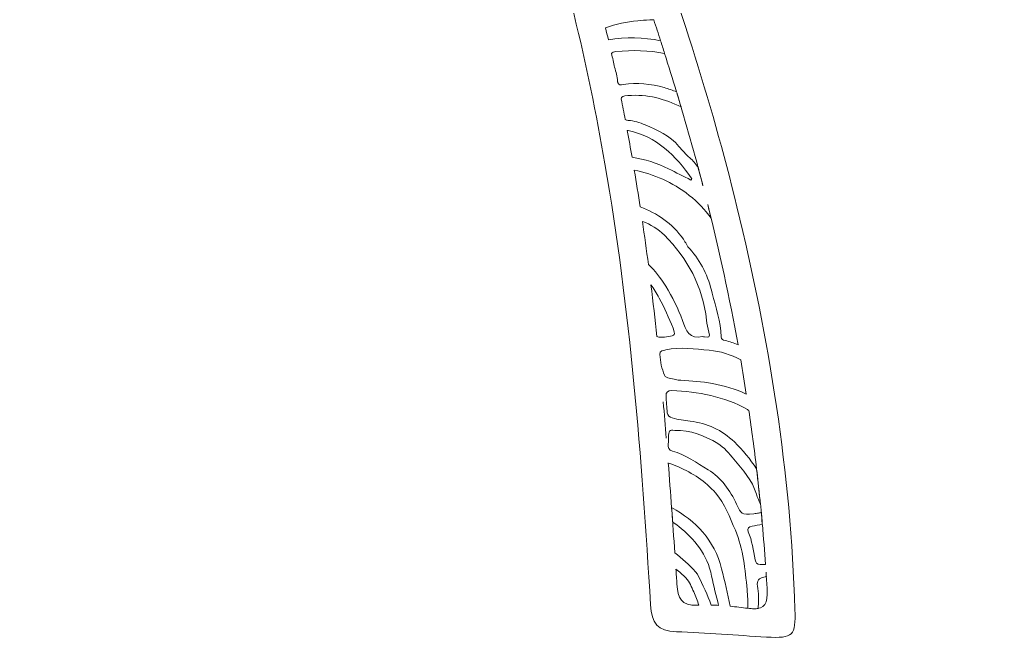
# Model space of a CAD drawing. Extents: x 39 to 1962, y -794 to -206.
# Drawn here: x 39.5 to 190.4, y -789.5 to -694.8 of the extents above; entities that cross this region are included whole.
import ezdxf

# ---------------------------------------------------------------- set-up
doc = ezdxf.new("R2010")
doc.units = 0
doc.header["$MEASUREMENT"] = 0
doc.layers.add('Layer 1', color=7, linetype='Continuous')

# ---------------------------------------------------------------- blocks, each defined once
blk = doc.blocks.new('block 3')
at = {"layer": 'Layer 1', "lineweight": 0}
for points, knots in [([(393.1, -365.01), (402.1, -360.03), (410.87, -354.67), (419.38, -348.9), (441.44, -333.94), (460.4, -315.92), (474.68, -293.21), (476.14, -290.88), (476.2, -289.34), (474, -287.48), (470.25, -284.29), (466.73, -280.83), (463.09, -277.51), (460.36, -275.03), (459.69, -275.11), (457.68, -278.22), (437.77, -308.85), (412.73, -334.57), (383.28, -356.07), (381.5, -357.37), (380.16, -358.92), (379.01, -360.77), (369.69, -375.81), (359.8, -390.44), (347.75, -403.49), (340.34, -411.52), (332.34, -418.91), (323.25, -425.39), (319.92, -418.65), (316.47, -412.25), (312.69, -406.03), (312.05, -404.98), (312.32, -404), (312.5, -402.94), (314.88, -388.68), (315.68, -374.41), (312.74, -360.13), (309.8, -345.89), (303.75, -333.59), (290.87, -325.66), (289.62, -324.89), (289.75, -324.26), (290.25, -323.1), (295.27, -311.51), (296.1, -299.71), (291.68, -287.77), (291.04, -286.05), (291.71, -285.23), (292.77, -284.21), (297.51, -279.71), (302.17, -275.14), (306.93, -270.65), (320.35, -258), (334.2, -245.87), (350.31, -236.63), (369.09, -225.88), (388.99, -221.25), (410.52, -225.5), (425.78, -228.51), (439.47, -235.21), (452.46, -243.53), (453.79, -244.38), (455.22, -245.74), (456.65, -243.92), (458.11, -242.07), (456.35, -240.99), (455.25, -239.94), (450.9, -235.79), (446.32, -231.93), (441.45, -228.41), (416.56, -210.46), (389.6, -206.01), (360.48, -216.11), (343.7, -221.92), (328.86, -231.24), (314.82, -241.93), (302.87, -251.02), (291.78, -261.11), (280.8, -271.33), (279.84, -272.22), (279.14, -273.43), (277.29, -272.73), (271.76, -270.63), (266.11, -271.08), (260.55, -272.66), (258.82, -273.15), (257.28, -273.12), (255.55, -272.64), (251.51, -271.53), (247.18, -270.36), (243.21, -271.79), (237.94, -273.69), (234.56, -271.74), (231.48, -267.93), (231.28, -267.68), (231.03, -267.47), (230.8, -267.25), (214.83, -252.45), (198.42, -238.2), (179.5, -227.18), (164.15, -218.24), (147.94, -211.72), (129.96, -210.84), (101.87, -209.46), (79.56, -221.94), (59.97, -240.66), (58.97, -241.62), (58.25, -242.7), (59.37, -244), (60.45, -245.27), (61.63, -244.74), (62.8, -244.02), (66.37, -241.85), (69.9, -239.6), (73.55, -237.58), (86.52, -230.41), (100.19, -225.37), (115.09, -224.17), (135.28, -222.54), (153.33, -228.74), (170.18, -239.25), (190.25, -251.77), (206.82, -268.43), (223.73, -284.69), (224.59, -285.52), (224.84, -286.31), (224.39, -287.52), (219.89, -299.58), (220.67, -311.47), (225.76, -323.15), (226.29, -324.37), (226.19, -324.98), (225.01, -325.7), (212.58, -333.38), (206.48, -345.23), (203.48, -358.98), (200.41, -372.99), (200.86, -387.08), (203.27, -401.13), (203.74, -403.91), (203.47, -406.21), (201.96, -408.68), (199.17, -413.24), (196.6, -417.95), (194.29, -422.77), (193.08, -425.29), (192.18, -425.07), (190.27, -423.58), (184.44, -419.02), (178.83, -414.22), (173.57, -409.01), (159.02, -394.56), (147.63, -377.71), (136.75, -360.47), (135.83, -359.02), (134.89, -357.65), (133.45, -356.61), (103.54, -334.97), (78.23, -308.92), (58.21, -277.83), (56.73, -275.53), (55.37, -275.25), (53.38, -277.14), (49.97, -280.39), (46.47, -283.55), (43, -286.75), (39.46, -290.02), (39.5, -289.99), (42.11, -294.14), (55.67, -315.71), (73.62, -332.97), (94.44, -347.42), (103.59, -353.77), (113.1, -359.58), (122.84, -364.98), (125.03, -366.2), (125.19, -367.14), (123.76, -369.05), (122.03, -371.36), (120.78, -374.05), (118.97, -376.28), (116.93, -378.78), (117.14, -380.77), (118.84, -383.43), (134.92, -408.61), (155.65, -428.71), (182.54, -442.12), (184.49, -443.09), (184.84, -444), (184.05, -446.02), (178.91, -459.21), (175.08, -472.79), (172.36, -486.69), (172.01, -488.46), (171.22, -489.8), (169.93, -491.04), (164.14, -496.62), (158.05, -501.85), (151.6, -506.67), (131.99, -521.33), (110.28, -532.16), (87.72, -541.37), (84.96, -542.5), (83.83, -543.89), (83.85, -547.02), (83.97, -565.41), (81.52, -583.55), (77.78, -601.52), (74.41, -617.67), (69.89, -633.53), (65.23, -649.34), (63.96, -653.62), (64.21, -653.97), (68.67, -654.81), (72.46, -655.52), (76.24, -656.23), (80.04, -656.92), (84.51, -657.73), (84.49, -657.71), (85.81, -653.34), (94.41, -624.96), (97.62, -595.95), (96.22, -566.37), (96.1, -563.76), (96.21, -561.13), (96.21, -558.46), (97.36, -558.55), (98.01, -559.39), (98.54, -560.08), (101.22, -563.55), (104.05, -563.19), (107.76, -561.45), (128.93, -551.52), (147.79, -538.36), (164.25, -521.77), (165.27, -520.75), (165.99, -519.43), (166.86, -518.25), (167.17, -518.51), (167.49, -518.78), (167.81, -519.04), (166.27, -537.89), (166.16, -556.79), (169.02, -575.44), (170.39, -584.42), (168.22, -591.5), (163.99, -598.98), (150.94, -622.11), (135.39, -643.47), (118.96, -664.23), (117.02, -666.68), (116.52, -668.68), (117.59, -671.73), (122.74, -686.41), (126.27, -701.52), (128.92, -716.84), (132.78, -739.14), (134.55, -761.67), (135.88, -784.24), (136.05, -787.06), (136.97, -788.29), (139.83, -788.37), (144.43, -788.51), (149.02, -788.92), (153.62, -789.17), (157.71, -789.39), (158.09, -789.01), (157.96, -784.96), (157.32, -764.11), (154.05, -743.63), (149.1, -723.39), (145.07, -706.94), (139.9, -690.85), (133.86, -675.05), (132.82, -672.34), (133.48, -671.99), (136, -672.29), (139.18, -672.68), (142.41, -672.7), (145.6, -673.06), (147.68, -673.3), (148.94, -672.54), (150.15, -670.88), (160.62, -656.53), (169.29, -641.2), (175.84, -624.68), (176.23, -623.68), (176.22, -622.35), (177.56, -621.73), (178.53, -624.96), (179.42, -628.16), (180.43, -631.31), (186.54, -650.34), (194, -668.76), (205.69, -685.16), (210.88, -692.45), (216.78, -699.11), (224.93, -703.26), (234.01, -707.89), (242.13, -706.02), (248.25, -697.99), (251.88, -693.23), (253.98, -687.74), (255.55, -682.03), (256.38, -679.03), (257.08, -675.99), (258.05, -672.09), (259.04, -676.08), (259.72, -679.18), (260.6, -682.22), (262.61, -689.17), (265.18, -695.85), (270.57, -701), (275.02, -705.26), (280.27, -706.67), (286.27, -705.13), (292.39, -703.55), (297.26, -699.91), (301.61, -695.54), (313.49, -683.63), (320.92, -668.94), (327.47, -653.73), (331.92, -643.4), (335.37, -632.71), (338.68, -621.17), (339.37, -622.72), (339.79, -623.57), (340.14, -624.45), (346.72, -641.07), (355.35, -656.54), (366, -670.9), (367.23, -672.55), (368.5, -673.29), (370.56, -673.06), (373.86, -672.69), (377.19, -672.63), (380.49, -672.27), (382.79, -672.01), (383.25, -672.46), (382.37, -674.78), (376.66, -689.8), (371.66, -705.05), (367.7, -720.63), (362.29, -741.86), (358.77, -763.37), (358.13, -785.31), (358.04, -788.18), (358.81, -789.51), (361.91, -789.23), (366.82, -788.79), (371.74, -788.52), (376.66, -788.31), (379.02, -788.21), (380.06, -787.31), (380.22, -784.84), (380.99, -772.98), (381.75, -761.11), (382.82, -749.27), (385.05, -724.69), (388.78, -700.31), (396.85, -676.92), (399.27, -669.92), (398.21, -665.39), (393.72, -659.81), (376.32, -638.16), (360.52, -615.39), (347.62, -590.69), (346.25, -588.07), (345.91, -585.58), (346.33, -582.71), (348.66, -566.56), (349.53, -550.32), (349.08, -534.01), (348.95, -529.05), (348.63, -524.09), (348.39, -519.13), (348.72, -518.88), (349.04, -518.62), (349.37, -518.37), (350.31, -519.66), (351.1, -521.09), (352.22, -522.21), (369.01, -539.1), (388.3, -552.39), (410.02, -562.19), (412.7, -563.39), (414.6, -563.24), (416.51, -560.99), (417.41, -559.92), (418.42, -558.76), (420.07, -558.25), (420.07, -559.04), (420.1, -559.56), (420.06, -560.09), (418.99, -577.02), (419.32, -593.92), (421.34, -610.78), (423.12, -625.59), (426.18, -640.13), (430.44, -654.43), (431.14, -656.76), (432.21, -657.81), (434.85, -657.21), (439.23, -656.2), (443.66, -655.44), (448.1, -654.71), (450.93, -654.24), (451.94, -653.1), (451.01, -650.11), (449, -643.67), (447.23, -637.16), (445.43, -630.67), (437.74, -602.81), (432.05, -574.63), (432.24, -545.56), (432.25, -543.4), (431.13, -542.57), (429.43, -541.84), (422.26, -538.74), (415.05, -535.73), (407.99, -532.4), (385.48, -521.79), (364.49, -508.86), (346.54, -491.4), (345.01, -489.92), (344.03, -488.35), (343.63, -486.24), (341.08, -472.85), (337.4, -459.76), (332.44, -447.08), (331.18, -443.87), (332.02, -442.81), (334.76, -441.42), (361.45, -427.86), (381.9, -407.6), (397.73, -382.42), (398.94, -380.49), (398.94, -379.03), (397.61, -377.2), (395.67, -374.51), (394.11, -371.55), (392.17, -368.86), (390.82, -367), (391.1, -366.11), (393.1, -365.01)], [0, 0, 0, 0, 1, 1, 1, 2, 2, 2, 3, 3, 3, 4, 4, 4, 5, 5, 5, 6, 6, 6, 7, 7, 7, 8, 8, 8, 9, 9, 9, 10, 10, 10, 11, 11, 11, 12, 12, 12, 13, 13, 13, 14, 14, 14, 15, 15, 15, 16, 16, 16, 17, 17, 17, 18, 18, 18, 19, 19, 19, 20, 20, 20, 21, 21, 21, 22, 22, 22, 23, 23, 23, 24, 24, 24, 25, 25, 25, 26, 26, 26, 27, 27, 27, 28, 28, 28, 29, 29, 29, 30, 30, 30, 31, 31, 31, 32, 32, 32, 33, 33, 33, 34, 34, 34, 35, 35, 35, 36, 36, 36, 37, 37, 37, 38, 38, 38, 39, 39, 39, 40, 40, 40, 41, 41, 41, 42, 42, 42, 43, 43, 43, 44, 44, 44, 45, 45, 45, 46, 46, 46, 47, 47, 47, 48, 48, 48, 49, 49, 49, 50, 50, 50, 51, 51, 51, 52, 52, 52, 53, 53, 53, 54, 54, 54, 55, 55, 55, 56, 56, 56, 57, 57, 57, 58, 58, 58, 59, 59, 59, 60, 60, 60, 61, 61, 61, 62, 62, 62, 63, 63, 63, 64, 64, 64, 65, 65, 65, 66, 66, 66, 67, 67, 67, 68, 68, 68, 69, 69, 69, 70, 70, 70, 71, 71, 71, 72, 72, 72, 73, 73, 73, 74, 74, 74, 75, 75, 75, 76, 76, 76, 77, 77, 77, 78, 78, 78, 79, 79, 79, 80, 80, 80, 81, 81, 81, 82, 82, 82, 83, 83, 83, 84, 84, 84, 85, 85, 85, 86, 86, 86, 87, 87, 87, 88, 88, 88, 89, 89, 89, 90, 90, 90, 91, 91, 91, 92, 92, 92, 93, 93, 93, 94, 94, 94, 95, 95, 95, 96, 96, 96, 97, 97, 97, 98, 98, 98, 99, 99, 99, 100, 100, 100, 101, 101, 101, 102, 102, 102, 103, 103, 103, 104, 104, 104, 105, 105, 105, 106, 106, 106, 107, 107, 107, 108, 108, 108, 109, 109, 109, 110, 110, 110, 111, 111, 111, 112, 112, 112, 113, 113, 113, 114, 114, 114, 115, 115, 115, 116, 116, 116, 117, 117, 117, 118, 118, 118, 119, 119, 119, 120, 120, 120, 121, 121, 121, 122, 122, 122, 123, 123, 123, 124, 124, 124, 125, 125, 125, 126, 126, 126, 127, 127, 127, 128, 128, 128, 129, 129, 129, 130, 130, 130, 131, 131, 131, 132, 132, 132, 133, 133, 133, 134, 134, 134, 135, 135, 135, 136, 136, 136, 137, 137, 137, 138, 138, 138, 139, 139, 139, 140, 140, 140, 141, 141, 141, 142, 142, 142, 143, 143, 143, 144, 144, 144, 145, 145, 145, 146, 146, 146, 147, 147, 147, 148, 148, 148, 148]), ([(129.44, -697.84), (129.44, -697.85), (129.44, -697.85), (129.44, -697.85), (129.3, -697.24), (129.16, -696.64), (129.02, -696.04), (130.6, -695.39), (132.25, -695.11), (133.93, -694.94), (134.53, -694.88), (135.12, -694.86), (135.77, -694.82), (135.98, -694.81), (136.18, -694.82), (136.38, -694.82), (136.73, -695.88), (137.08, -696.93), (137.42, -697.99), (134.79, -697.49), (132.12, -697.42), (129.44, -697.84)], [0, 0, 0, 0, 1, 1, 1, 2, 2, 2, 3, 3, 3, 4, 4, 4, 5, 5, 5, 6, 6, 6, 7, 7, 7, 7]), ([(137.42, -697.99), (137.63, -698.63), (137.83, -699.27), (138.03, -699.92), (137.83, -699.27), (137.63, -698.63), (137.42, -697.99)], [0, 0, 0, 0, 1, 1, 1, 2, 2, 2, 2]), ([(130.89, -704.44), (130.9, -704.46), (130.9, -704.47), (130.9, -704.49), (130.89, -704.43), (130.88, -704.37), (130.87, -704.31), (130.87, -704.31), (130.87, -704.32), (130.87, -704.32), (130.86, -704.29), (130.86, -704.26), (130.85, -704.22), (130.82, -703.46), (130.62, -702.75), (130.38, -702.05), (130.39, -702.06), (130.39, -702.07), (130.39, -702.07), (130.23, -701.36), (130.08, -700.64), (129.92, -699.93), (129.92, -699.93), (129.92, -699.93), (129.92, -699.94), (130.03, -699.78), (130.25, -699.69), (130.6, -699.65), (133.15, -699.4), (135.63, -699.47), (138.04, -699.93), (138.66, -701.9), (139.27, -703.86), (139.87, -705.83), (139.26, -705.57), (138.63, -705.34), (137.97, -705.16), (135.91, -704.59), (133.83, -704.34), (131.7, -704.69), (131.37, -704.74), (131.01, -704.8), (130.89, -704.44)], [0, 0, 0, 0, 1, 1, 1, 2, 2, 2, 3, 3, 3, 4, 4, 4, 5, 5, 5, 6, 6, 6, 7, 7, 7, 8, 8, 8, 9, 9, 9, 10, 10, 10, 11, 11, 11, 12, 12, 12, 13, 13, 13, 14, 14, 14, 14]), ([(143.15, -717.35), (142.79, -716.82), (142.36, -716.33), (141.88, -715.89), (141.28, -715.34), (140.72, -714.8), (140.21, -714.15), (138.87, -712.43), (136.93, -711.68), (135.06, -710.86), (134.24, -710.5), (133.36, -710.27), (132.47, -710.17), (132.28, -710.15), (132.14, -710.1), (132.01, -710.04), (131.81, -708.99), (131.61, -707.95), (131.4, -706.91), (131.4, -706.92), (131.4, -706.92), (131.4, -706.92), (131.42, -706.47), (131.64, -706.44), (132.44, -706.38), (135.42, -706.16), (138.08, -706.87), (140.55, -708.12), (140.33, -707.38), (140.11, -706.64), (139.89, -705.9), (141.31, -710.63), (142.65, -715.38), (143.9, -720.16), (143.65, -719.22), (143.41, -718.29), (143.15, -717.35)], [0, 0, 0, 0, 1, 1, 1, 2, 2, 2, 3, 3, 3, 4, 4, 4, 5, 5, 5, 6, 6, 6, 7, 7, 7, 8, 8, 8, 9, 9, 9, 10, 10, 10, 11, 11, 11, 12, 12, 12, 12]), ([(132.33, -711.72), (132.37, -711.73), (132.42, -711.73), (132.46, -711.74), (136.82, -712.61), (139.72, -715.55), (142.2, -719.1), (142.15, -719.17), (142.11, -719.24), (142.06, -719.3), (140.92, -718.73), (139.78, -718.16), (138.64, -717.58), (136.87, -716.66), (134.98, -716.17), (133.06, -715.8), (133.06, -715.8), (133.06, -715.8), (133.06, -715.8), (132.83, -714.44), (132.58, -713.08), (132.33, -711.72)], [0, 0, 0, 0, 1, 1, 1, 2, 2, 2, 3, 3, 3, 4, 4, 4, 5, 5, 5, 6, 6, 6, 7, 7, 7, 7]), ([(149.26, -744.51), (148.63, -744.21), (147.97, -743.99), (147.28, -743.85), (146.98, -743.79), (146.7, -743.66), (146.7, -743.26), (146.68, -740.94), (145.84, -738.8), (145.32, -736.61), (144.72, -734.08), (143.65, -731.74), (141.87, -729.83), (141.48, -729.41), (141.25, -728.83), (140.91, -728.35), (139.18, -725.89), (136.9, -724.38), (134.31, -723.41), (134.31, -723.41), (134.31, -723.41), (134.31, -723.42), (134.02, -721.54), (133.72, -719.66), (133.4, -717.79), (136.38, -718.4), (139.21, -719.59), (141.81, -721.64), (143.11, -722.67), (144.21, -723.84), (145.14, -725.12), (144.97, -724.43), (144.8, -723.74), (144.63, -723.05), (146.41, -730.16), (147.96, -737.31), (149.26, -744.51)], [0, 0, 0, 0, 1, 1, 1, 2, 2, 2, 3, 3, 3, 4, 4, 4, 5, 5, 5, 6, 6, 6, 7, 7, 7, 8, 8, 8, 9, 9, 9, 10, 10, 10, 11, 11, 11, 12, 12, 12, 12]), ([(144.13, -743.29), (144.03, -743.27), (143.91, -743.22), (143.81, -743.24), (141.87, -743.68), (141.27, -742.31), (140.75, -740.77), (140.13, -738.9), (139.2, -737.19), (138.2, -735.53), (137.42, -734.25), (136.54, -733.15), (135.56, -732.22), (135.56, -732.22), (135.56, -732.22), (135.56, -732.22), (135.27, -730.02), (134.96, -727.82), (134.64, -725.62), (134.64, -725.62), (134.64, -725.62), (134.64, -725.62), (135.9, -726.1), (137.01, -726.76), (138, -727.74), (141.57, -731.29), (143.85, -735.53), (144.45, -740.7), (144.52, -741.32), (144.62, -741.95), (144.8, -742.54), (145.02, -743.29), (144.75, -743.43), (144.13, -743.29)], [0, 0, 0, 0, 1, 1, 1, 2, 2, 2, 3, 3, 3, 4, 4, 4, 5, 5, 5, 6, 6, 6, 7, 7, 7, 8, 8, 8, 9, 9, 9, 10, 10, 10, 11, 11, 11, 11]), ([(135.95, -735.32), (135.95, -735.32), (135.95, -735.32), (135.95, -735.32), (136.4, -735.94), (136.83, -736.61), (137.22, -737.34), (138.01, -738.84), (138.71, -740.37), (139.33, -741.95), (139.71, -742.94), (139.6, -743.12), (138.61, -743.23), (137.69, -743.34), (137.21, -743.39), (136.86, -743.22), (136.86, -743.22), (136.86, -743.23), (136.86, -743.23), (136.58, -740.59), (136.28, -737.95), (135.95, -735.32)], [0, 0, 0, 0, 1, 1, 1, 2, 2, 2, 3, 3, 3, 4, 4, 4, 5, 5, 5, 6, 6, 6, 7, 7, 7, 7]), ([(145.34, -750.42), (143.74, -750.11), (142.13, -750.02), (140.51, -749.92), (140.24, -749.91), (139.95, -749.91), (139.71, -749.81), (139.14, -749.56), (138.27, -749.74), (138.02, -749.14), (137.61, -748.16), (137.37, -747.08), (137.31, -745.99), (137.27, -745.33), (137.82, -745.38), (138.23, -745.28), (140.45, -744.78), (142.66, -745.14), (144.87, -745.32), (146.57, -745.45), (148.14, -745.99), (149.67, -746.77), (149.97, -748.53), (150.26, -750.28), (150.53, -752.04), (148.92, -751.22), (147.14, -750.78), (145.34, -750.42)], [0, 0, 0, 0, 1, 1, 1, 2, 2, 2, 3, 3, 3, 4, 4, 4, 5, 5, 5, 6, 6, 6, 7, 7, 7, 8, 8, 8, 9, 9, 9, 9]), ([(137.37, -748.21), (137.37, -748.22), (137.37, -748.23), (137.37, -748.24), (137.37, -748.23), (137.37, -748.22), (137.37, -748.21)], [0, 0, 0, 0, 1, 1, 1, 2, 2, 2, 2]), ([(148.7, -759.35), (146.8, -757.53), (144.52, -756.45), (141.93, -756.16), (141.01, -756.06), (140.1, -755.93), (139.21, -755.66), (138.81, -755.54), (138.49, -755.32), (138.45, -754.88), (138.35, -754.03), (138.29, -753.18), (138.25, -752.32), (138.23, -751.72), (138.56, -751.45), (139.13, -751.48), (143.17, -751.7), (147.12, -752.34), (150.72, -754.4), (150.79, -754.44), (150.85, -754.49), (150.91, -754.53), (151.35, -757.5), (151.75, -760.48), (152.1, -763.47), (151.13, -761.97), (150, -760.6), (148.7, -759.35)], [0, 0, 0, 0, 1, 1, 1, 2, 2, 2, 3, 3, 3, 4, 4, 4, 5, 5, 5, 6, 6, 6, 7, 7, 7, 8, 8, 8, 9, 9, 9, 9]), ([(138.3, -758.75), (138.15, -756.91), (138, -755.07), (137.83, -753.23), (138, -755.07), (138.15, -756.91), (138.3, -758.75)], [0, 0, 0, 0, 1, 1, 1, 2, 2, 2, 2]), ([(152.81, -770.05), (152.73, -770.15), (152.6, -770.2), (152.41, -770.22), (152.17, -770.24), (151.92, -770.27), (151.68, -770.31), (149.73, -770.58), (149.73, -770.32), (149.05, -768.88), (148.05, -766.75), (146.68, -764.81), (144.71, -763.6), (142.95, -762.52), (141.25, -761.27), (139.22, -760.74), (138.68, -760.6), (138.48, -760.23), (138.57, -759.65), (138.63, -759.29), (138.67, -758.91), (138.65, -758.54), (138.62, -757.82), (138.77, -757.33), (139.6, -757.58), (142, -757.49), (144.13, -758.37), (146.15, -759.57), (147.13, -760.17), (147.9, -761.11), (148.63, -762), (149.96, -763.63), (151.44, -765.15), (152.06, -767.33), (152.22, -767.88), (152.5, -768.41), (152.7, -768.98), (152.52, -767.15), (152.32, -765.32), (152.1, -763.49), (152.43, -766.28), (152.72, -769.08), (152.97, -771.88), (152.92, -771.27), (152.87, -770.66), (152.81, -770.05)], [0, 0, 0, 0, 1, 1, 1, 2, 2, 2, 3, 3, 3, 4, 4, 4, 5, 5, 5, 6, 6, 6, 7, 7, 7, 8, 8, 8, 9, 9, 9, 10, 10, 10, 11, 11, 11, 12, 12, 12, 13, 13, 13, 14, 14, 14, 15, 15, 15, 15]), ([(148.07, -784.47), (147.71, -782.55), (147.22, -780.65), (146.75, -778.75), (145.63, -774.27), (142.8, -771.41), (139.11, -769.38), (139.16, -770.12), (139.22, -770.86), (139.27, -771.6), (139.58, -771.8), (139.89, -772.02), (140.19, -772.26), (142.62, -774.15), (144.58, -776.51), (145.22, -779.85), (145.51, -781.36), (145.94, -782.84), (146.3, -784.34), (145.91, -784.31), (145.53, -784.3), (145.15, -784.29), (144.6, -782.72), (143.88, -781.22), (143.14, -779.73), (143.04, -779.53), (142.91, -779.34), (142.76, -779.18), (141.78, -778.1), (140.73, -777.14), (139.6, -776.29), (139.28, -771.71), (138.95, -767.13), (138.6, -762.55), (138.6, -762.56), (138.6, -762.56), (138.6, -762.57), (139.12, -762.75), (139.64, -762.95), (140.16, -763.17), (142.34, -764.11), (144.24, -765.33), (145.84, -767.14), (147.29, -768.8), (148.01, -770.86), (148.85, -772.85), (150.08, -775.73), (150.33, -778.83), (150.65, -781.92), (150.74, -782.88), (150.77, -783.83), (150.76, -784.78), (150.75, -784.78), (150.75, -784.78), (150.74, -784.78), (149.86, -784.66), (148.96, -784.56), (148.07, -784.47)], [0, 0, 0, 0, 1, 1, 1, 2, 2, 2, 3, 3, 3, 4, 4, 4, 5, 5, 5, 6, 6, 6, 7, 7, 7, 8, 8, 8, 9, 9, 9, 10, 10, 10, 11, 11, 11, 12, 12, 12, 13, 13, 13, 14, 14, 14, 15, 15, 15, 16, 16, 16, 17, 17, 17, 18, 18, 18, 19, 19, 19, 19]), ([(152.98, -771.94), (153.16, -773.99), (153.33, -776.04), (153.47, -778.09), (153.2, -778.11), (152.93, -778.11), (152.66, -778.09), (152.12, -778.05), (151.96, -777.85), (151.88, -777.36), (151.64, -775.9), (151.39, -774.44), (150.83, -773.07), (150.6, -772.49), (150.93, -772.34), (151.4, -772.23), (151.93, -772.11), (152.45, -772.02), (152.98, -771.94)], [0, 0, 0, 0, 1, 1, 1, 2, 2, 2, 3, 3, 3, 4, 4, 4, 5, 5, 5, 6, 6, 6, 6]), ([(139.92, -781.1), (139.87, -780.32), (139.82, -779.55), (139.77, -778.78), (140.29, -779.2), (140.81, -779.65), (141.29, -780.14), (141.87, -780.72), (142.14, -781.53), (142.49, -782.26), (142.81, -782.93), (143.06, -783.61), (143.27, -784.3), (143.27, -784.3), (143.27, -784.3), (143.27, -784.3), (143.2, -784.3), (143.13, -784.3), (143.06, -784.31), (140.53, -784.43), (140.07, -783.23), (139.92, -781.1)], [0, 0, 0, 0, 1, 1, 1, 2, 2, 2, 3, 3, 3, 4, 4, 4, 5, 5, 5, 6, 6, 6, 7, 7, 7, 7]), ([(151.65, -784.85), (151.91, -784.85), (152.14, -784.83), (152.35, -784.79), (152.34, -784.71), (152.34, -784.62), (152.35, -784.52), (152.46, -783.47), (152.42, -782.41), (152.24, -781.37), (152.09, -780.54), (152.47, -780.14), (153.21, -780.01), (153.33, -779.99), (153.46, -779.97), (153.59, -779.95), (153.57, -779.72), (153.56, -779.48), (153.54, -779.25), (153.6, -780.12), (153.66, -781), (153.71, -781.87), (153.83, -784.05), (153.33, -784.86), (151.65, -784.85)], [0, 0, 0, 0, 1, 1, 1, 2, 2, 2, 3, 3, 3, 4, 4, 4, 5, 5, 5, 6, 6, 6, 7, 7, 7, 8, 8, 8, 8]), ([(151.22, -784.83), (151.07, -784.82), (150.92, -784.8), (150.76, -784.78), (150.92, -784.8), (151.07, -784.82), (151.22, -784.83)], [0, 0, 0, 0, 1, 1, 1, 2, 2, 2, 2]), ([(151.26, -784.83), (151.39, -784.84), (151.52, -784.85), (151.64, -784.85), (151.52, -784.85), (151.39, -784.84), (151.26, -784.83)], [0, 0, 0, 0, 1, 1, 1, 2, 2, 2, 2])]:
    blk.add_open_spline(points, degree=3, knots=knots, dxfattribs=at)
blk = doc.blocks.new('block 2')
at = {"layer": 'Layer 1'}
blk.add_blockref('block 3', (0, 0), dxfattribs=at)

msp = doc.modelspace()

# ---------------------------------------------------------------- block references
at = {"layer": 'Layer 1'}
msp.add_blockref('block 2', (0, 0), dxfattribs=at)

doc.saveas('drawing.dxf')
